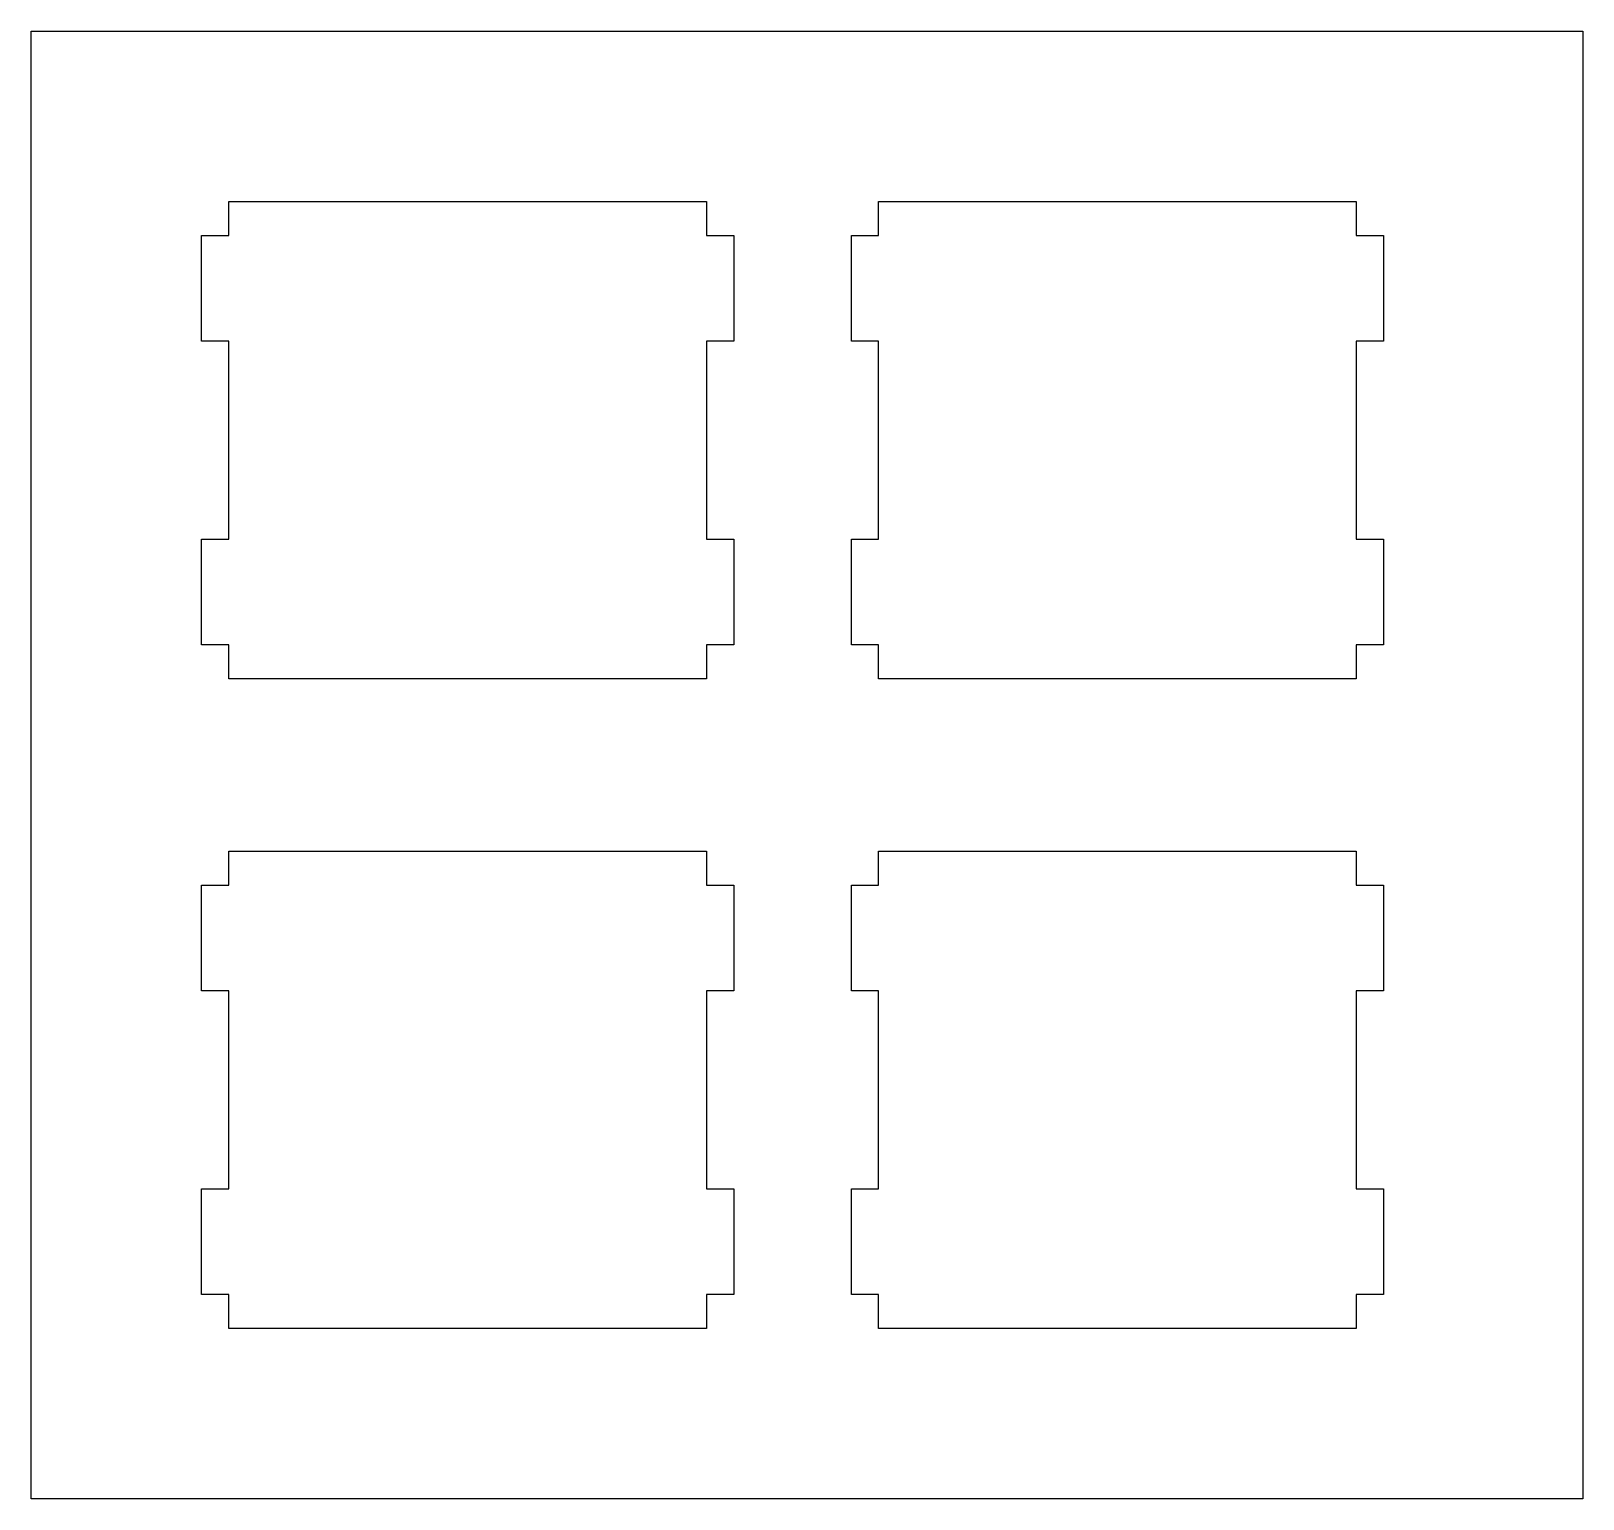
# Model space of a CAD drawing. Extents: x 0 to 455, y 120 to 550.
import ezdxf

# ---------------------------------------------------------------- set-up
doc = ezdxf.new("R2010")
doc.units = 0

msp = doc.modelspace()

# ---------------------------------------------------------------- linework, layer by layer
for points in [[(0, 550), (455, 550), (455, 119.5), (0, 119.5), (0, 550)], [(58, 500), (198, 500), (198, 490), (206, 490), (206, 459), (198, 459), (198, 401), (206, 401), (206, 370), (198, 370), (198, 360), (58, 360), (58, 370), (50, 370), (50, 401), (58, 401), (58, 459), (50, 459), (50, 490), (58, 490), (58, 500)], [(248.5, 500), (388.5, 500), (388.5, 490), (396.5, 490), (396.5, 459), (388.5, 459), (388.5, 401), (396.5, 401), (396.5, 370), (388.5, 370), (388.5, 360), (248.5, 360), (248.5, 370), (240.5, 370), (240.5, 401), (248.5, 401), (248.5, 459), (240.5, 459), (240.5, 490), (248.5, 490), (248.5, 500)], [(58, 309.5), (198, 309.5), (198, 299.5), (206, 299.5), (206, 268.5), (198, 268.5), (198, 210.5), (206, 210.5), (206, 179.5), (198, 179.5), (198, 169.5), (58, 169.5), (58, 179.5), (50, 179.5), (50, 210.5), (58, 210.5), (58, 268.5), (50, 268.5), (50, 299.5), (58, 299.5), (58, 309.5)], [(248.5, 309.5), (388.5, 309.5), (388.5, 299.5), (396.5, 299.5), (396.5, 268.5), (388.5, 268.5), (388.5, 210.5), (396.5, 210.5), (396.5, 179.5), (388.5, 179.5), (388.5, 169.5), (248.5, 169.5), (248.5, 179.5), (240.5, 179.5), (240.5, 210.5), (248.5, 210.5), (248.5, 268.5), (240.5, 268.5), (240.5, 299.5), (248.5, 299.5), (248.5, 309.5)]]:
    msp.add_lwpolyline(points)

doc.saveas('drawing.dxf')
